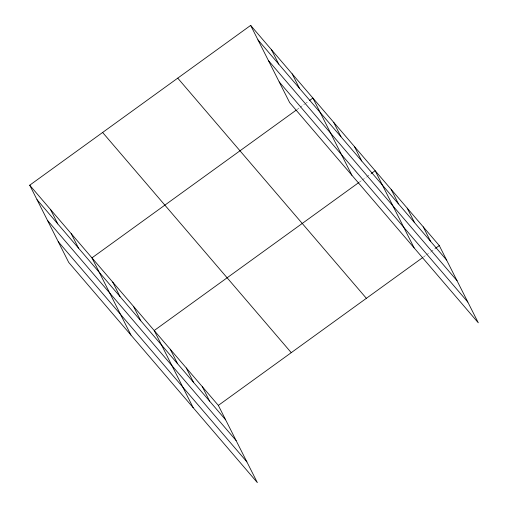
<?xml version="1.0" encoding="UTF-8"?>
<svg xmlns="http://www.w3.org/2000/svg" width="508" height="508" viewBox="0 0 508 508"><rect width="100%" height="100%" fill="white"/><g stroke="black" fill="none" stroke-linecap="round" stroke-linejoin="round"><path stroke-width="0.38" stroke-dasharray="2.54 1.91" d="M296.913 109.626L299.472 107.779M300.114 107.315L304.59 104.077M305.225 103.613L308.426 101.302M359.162 182.289L361.721 180.435M362.363 179.978L366.198 177.203M366.84 176.74L370.675 173.965M423.297 257.15L425.856 255.302M426.498 254.838L430.333 252.063M430.975 251.6L434.81 248.825"/><path stroke-width="0.76" d="M29.712 185.204L218.345 405.397L257.346 482.6L68.713 262.414L29.712 185.204L250.654 25.4L439.287 245.586L478.288 322.796L289.655 102.603L250.654 25.4M296.272 110.09L91.961 257.867L130.962 335.077M309.702 100.374L312.903 98.063L351.904 175.266M358.521 182.753L154.21 330.53L193.211 407.733M371.316 173.501L375.152 170.726L414.153 247.929M218.345 405.397L422.656 257.613M435.451 248.361L439.287 245.586M257.956 39.859L446.589 260.052M268.421 60.566L457.054 280.753M279.197 81.902L467.83 302.089M177.743 78.137L366.376 298.323M102.622 132.467L291.255 352.66M37.02 199.669L225.654 419.856M47.479 220.37L236.112 440.563M58.255 241.706L246.888 461.893M423.253 226.873L430.555 241.332M407.219 208.153L414.522 222.618M391.185 189.44L398.488 203.899M354.4 146.501L361.709 160.966M333.654 122.282L340.957 136.741M292.151 73.844L299.46 88.303M271.405 49.619L278.708 64.084M202.311 386.677L209.62 401.142M186.277 367.963L193.586 382.422M170.244 349.244L177.552 363.709M133.464 306.311L140.767 320.77M112.713 282.086L120.015 296.551M71.215 233.648L78.518 248.107M50.463 209.429L57.766 223.888"/></g></svg>
